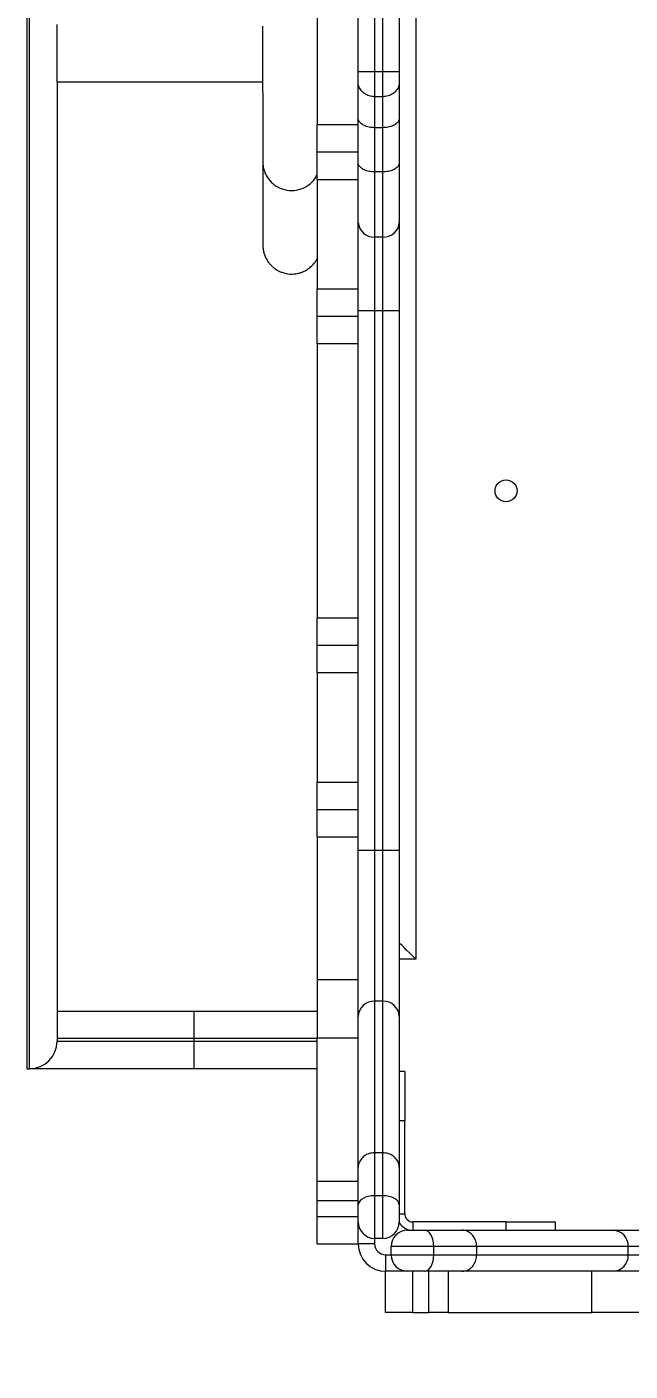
# Model space of a CAD drawing. Header units: millimetres. Extents: x -8760 to 8364, y -7998 to 7451.
# Drawn here: x -3881.6 to -3661.3, y -2910 to -2419 of the extents above; entities that cross this region are included whole.
import ezdxf

# ---------------------------------------------------------------- set-up
doc = ezdxf.new("R2010")
doc.units = ezdxf.units.MM
for name, color, linetype in [('DIKOM_ОБЪЕКТ', 7, 'Continuous'), ('DIKOM_РАЗМЕР_ЗОНА', 7, 'Continuous'), ('DIKOM_РАЗМЕР_ОБЪЕКТА', 7, 'Continuous')]:
    doc.layers.add(name, color=color, linetype=linetype)
doc.styles.add('style1', font='arial.ttf', dxfattribs={"width": 0.8})
doc.dimstyles.new('1-50', dxfattribs={"dimtxt": 300, "dimasz": 200, "dimexe": 100, "dimexo": 0, "dimgap": 100, "dimtad": 1, "dimtxsty": 'style1', "dimcen": 200, "dimclrd": 7, "dimclre": 7, "dimclrt": 7, "dimadec": 1, "dimazin": 2, "dimtfac": 1, "dimtmove": 0, "dimatfit": 2, "dimfxl": 0, "dimlwd": 25, "dimlwe": 18, "dimarcsym": 0})

# ---------------------------------------------------------------- blocks, each defined once
blk = doc.blocks.new('*D20')
at = {"layer": 'Defpoints', "color": 0, "transparency": 16777216}
for p in [(-3512.61, 5453.31), (-6482.31, -5470.42), (-3612.61, -5470.42)]:
    blk.add_point(p, dxfattribs=at)
at = {"layer": 'DIKOM_РАЗМЕР_ОБЪЕКТА', "color": 7, "lineweight": 18, "transparency": 16777216}
for p, q in [((-3512.61, 5453.31), (-6582.31, 5453.31)), ((-3612.61, -5470.42), (-6582.31, -5470.42))]:
    blk.add_line(p, q, dxfattribs=at)
at = {"layer": 'DIKOM_РАЗМЕР_ОБЪЕКТА', "color": 7, "lineweight": 25, "transparency": 16777216}
blk.add_line((-6482.31, 5253.31), (-6482.31, -5270.42), dxfattribs=at)
at = {"layer": 'DIKOM_РАЗМЕР_ОБЪЕКТА', "color": 7, "transparency": 16777216}
for points in [[(-6515.64, 5253.31), (-6448.98, 5253.31), (-6482.31, 5453.31)], [(-6515.64, -5270.42), (-6448.98, -5270.42), (-6482.31, -5470.42)]]:
    blk.add_solid(points, dxfattribs=at)
at = {"layer": 'DIKOM_РАЗМЕР_ОБЪЕКТА', "color": 7, "transparency": 16777216, "insert": (-6735.48, -84.03), "char_height": 300, "attachment_point": 5, "rotation": 90, "style": 'style1'}
blk.add_mtext('10900', dxfattribs=at)
blk = doc.blocks.new('*D21')
at = {"layer": 'Defpoints', "color": 0, "transparency": 16777216}
for p in [(-7755.65, -10.55), (8364.4, -2410.44), (8364.4, -7897.56)]:
    blk.add_point(p, dxfattribs=at)
at = {"layer": 'DIKOM_РАЗМЕР_ЗОНА', "color": 7, "lineweight": 18, "transparency": 16777216}
for p, q in [((-7755.65, -10.55), (-7755.65, -7997.56)), ((8364.4, -2410.44), (8364.4, -7997.56))]:
    blk.add_line(p, q, dxfattribs=at)
at = {"layer": 'DIKOM_РАЗМЕР_ЗОНА', "color": 7, "lineweight": 25, "transparency": 16777216}
blk.add_line((-7555.65, -7897.56), (8164.4, -7897.56), dxfattribs=at)
at = {"layer": 'DIKOM_РАЗМЕР_ЗОНА', "color": 7, "transparency": 16777216}
for points in [[(-7555.65, -7864.23), (-7555.65, -7930.9), (-7755.65, -7897.56)], [(8164.4, -7864.23), (8164.4, -7930.9), (8364.4, -7897.56)]]:
    blk.add_solid(points, dxfattribs=at)
at = {"layer": 'DIKOM_РАЗМЕР_ЗОНА', "color": 7, "transparency": 16777216, "insert": (1040.74, -7644.39), "char_height": 300, "attachment_point": 5, "style": 'style1'}
blk.add_mtext('16100', dxfattribs=at)
blk = doc.blocks.new('*D19')
at = {"layer": 'Defpoints', "color": 0, "transparency": 16777216}
for p in [(-5756.7, -306.55), (6365.48, -2710.55), (6365.48, -7111.41)]:
    blk.add_point(p, dxfattribs=at)
at = {"layer": 'DIKOM_РАЗМЕР_ОБЪЕКТА', "color": 7, "lineweight": 18, "transparency": 16777216}
for p, q in [((-5756.7, -306.55), (-5756.7, -7211.41)), ((6365.48, -2710.55), (6365.48, -7211.41))]:
    blk.add_line(p, q, dxfattribs=at)
at = {"layer": 'DIKOM_РАЗМЕР_ОБЪЕКТА', "color": 7, "lineweight": 25, "transparency": 16777216}
blk.add_line((-5556.7, -7111.41), (6165.48, -7111.41), dxfattribs=at)
at = {"layer": 'DIKOM_РАЗМЕР_ОБЪЕКТА', "color": 7, "transparency": 16777216}
for points in [[(-5556.7, -7078.08), (-5556.7, -7144.75), (-5756.7, -7111.41)], [(6165.48, -7078.08), (6165.48, -7144.75), (6365.48, -7111.41)]]:
    blk.add_solid(points, dxfattribs=at)
at = {"layer": 'DIKOM_РАЗМЕР_ОБЪЕКТА', "color": 7, "transparency": 16777216, "insert": (1047.24, -6858.24), "char_height": 300, "attachment_point": 5, "style": 'style1'}
blk.add_mtext('12100', dxfattribs=at)

msp = doc.modelspace()

# ---------------------------------------------------------------- linework, layer by layer
at = {"layer": 'DIKOM_ОБЪЕКТ', "color": 7, "linetype": 'Continuous', "lineweight": 15}
for p, q in [((-3881.608, -2057.554), (-3881.608, -2799.554)), ((-3880.608, -2799.554), (-3880.608, -2057.554)), ((-3739.608, -2072.919), (-3739.608, -2759.554)), ((-3775.608, -2355.602), (-3775.608, -2454.669)), ((-3760.608, -2435.424), (-3760.608, -2381.685)), ((-3754.609, -2381.721), (-3754.609, -2435.388)), ((-3751.609, -2435.388), (-3751.609, -2381.721)), ((-3745.608, -2381.685), (-3745.608, -2435.424)), ((-3870.608, -2439.048), (-3870.608, -2418.06)), ((-3760.608, -2439.151), (-3760.608, -2435.424)), ((-3754.609, -2435.388), (-3754.609, -2444.47)), ((-3751.609, -2435.388), (-3754.609, -2435.388)), ((-3751.609, -2444.47), (-3751.609, -2435.388)), ((-3745.608, -2435.424), (-3745.608, -2439.151)), ((-3870.608, -2439.048), (-3870.608, -2789.554)), ((-3870.608, -2439.054), (-3795.5, -2439.054)), ((-3760.608, -2452.276), (-3760.608, -2439.151)), ((-3745.608, -2439.151), (-3745.608, -2452.276)), ((-3751.609, -2444.47), (-3754.609, -2444.47)), ((-3754.609, -2444.47), (-3754.609, -2455.812)), ((-3751.609, -2455.812), (-3751.609, -2444.47)), ((-3775.608, -2454.669), (-3760.608, -2454.669)), ((-3775.608, -2464.669), (-3775.608, -2454.669)), ((-3760.608, -2468.549), (-3760.608, -2452.276)), ((-3745.608, -2452.276), (-3745.608, -2468.549)), ((-3751.609, -2455.812), (-3754.609, -2455.812)), ((-3754.609, -2455.812), (-3754.609, -2471.982)), ((-3751.609, -2471.982), (-3751.609, -2455.812)), ((-3775.608, -2464.669), (-3760.608, -2464.669)), ((-3775.608, -2474.669), (-3775.608, -2464.669)), ((-3760.608, -2490.381), (-3760.608, -2468.549)), ((-3745.608, -2468.549), (-3745.608, -2490.381)), ((-3775.608, -2474.669), (-3760.608, -2474.669)), ((-3775.608, -2474.669), (-3775.608, -2514.669)), ((-3751.609, -2471.982), (-3754.609, -2471.982)), ((-3754.609, -2471.982), (-3754.609, -2495.762)), ((-3751.609, -2495.762), (-3751.609, -2471.982)), ((-3760.608, -2522.67), (-3760.608, -2490.381)), ((-3745.608, -2490.381), (-3745.608, -2522.67)), ((-3751.609, -2495.762), (-3754.609, -2495.762)), ((-3754.609, -2495.762), (-3754.609, -2522.67)), ((-3751.609, -2522.67), (-3751.609, -2495.762)), ((-3775.608, -2514.669), (-3760.608, -2514.669)), ((-3775.608, -2524.669), (-3775.608, -2514.669)), ((-3754.609, -2522.67), (-3760.608, -2522.67)), ((-3760.608, -2719.896), (-3760.608, -2522.67)), ((-3751.609, -2522.67), (-3754.609, -2522.67)), ((-3754.609, -2522.67), (-3754.609, -2719.896)), ((-3745.608, -2522.67), (-3751.609, -2522.67)), ((-3751.609, -2719.896), (-3751.609, -2522.67)), ((-3745.608, -2522.67), (-3745.608, -2719.896)), ((-3775.608, -2524.669), (-3760.608, -2524.669)), ((-3775.608, -2534.669), (-3775.608, -2524.669)), ((-3775.608, -2534.669), (-3760.608, -2534.669)), ((-3775.608, -2534.669), (-3775.608, -2634.845)), ((-3775.608, -2634.845), (-3760.608, -2634.845)), ((-3775.608, -2644.845), (-3775.608, -2634.845)), ((-3775.608, -2644.845), (-3760.608, -2644.845)), ((-3775.608, -2654.845), (-3775.608, -2644.845)), ((-3775.608, -2654.845), (-3760.608, -2654.845)), ((-3775.608, -2654.845), (-3775.608, -2694.845)), ((-3775.608, -2694.845), (-3760.608, -2694.845)), ((-3775.608, -2704.845), (-3775.608, -2694.845)), ((-3775.608, -2704.845), (-3760.608, -2704.845)), ((-3775.608, -2714.845), (-3775.608, -2704.845)), ((-3775.608, -2714.845), (-3760.608, -2714.845)), ((-3775.608, -2714.845), (-3775.608, -2767.029)), ((-3754.609, -2719.896), (-3760.608, -2719.896)), ((-3760.608, -2780.444), (-3760.608, -2719.896)), ((-3754.609, -2719.896), (-3754.609, -2774.939)), ((-3751.609, -2719.896), (-3754.609, -2719.896)), ((-3751.609, -2774.939), (-3751.609, -2719.896)), ((-3745.608, -2719.896), (-3751.609, -2719.896)), ((-3745.608, -2719.896), (-3745.608, -2780.444)), ((-3739.608, -2759.554), (-3745.608, -2759.554)), ((-3775.608, -2767.029), (-3760.608, -2767.029)), ((-3775.608, -2767.029), (-3775.608, -2788.242)), ((-3870.608, -2778.554), (-3820.609, -2778.554)), ((-3820.609, -2778.554), (-3820.609, -2788.554)), ((-3820.609, -2778.554), (-3775.608, -2778.554)), ((-3754.609, -2774.939), (-3754.609, -2830.246)), ((-3751.609, -2774.939), (-3754.609, -2774.939)), ((-3751.609, -2830.246), (-3751.609, -2774.939)), ((-3760.608, -2835.685), (-3760.608, -2780.444)), ((-3745.608, -2780.444), (-3745.608, -2835.685)), ((-3820.609, -2788.554), (-3870.608, -2788.554)), ((-3820.609, -2788.554), (-3820.609, -2789.554)), ((-3775.608, -2788.554), (-3820.609, -2788.554)), ((-3775.608, -2788.242), (-3760.608, -2788.242)), ((-3775.608, -2840.625), (-3775.608, -2788.242)), ((-3870.608, -2789.554), (-3820.609, -2789.554)), ((-3820.609, -2789.554), (-3820.609, -2799.554)), ((-3820.609, -2789.554), (-3775.608, -2789.554)), ((-3881.608, -2799.554), (-3880.608, -2799.554)), ((-3820.609, -2799.554), (-3880.608, -2799.554)), ((-3775.608, -2799.554), (-3820.609, -2799.554)), ((-3743.608, -2800.554), (-3745.608, -2800.554)), ((-3743.608, -2800.554), (-3743.608, -2818.554)), ((-3743.608, -2818.554), (-3745.608, -2818.554)), ((-3743.608, -2852.554), (-3743.608, -2818.554)), ((-3754.609, -2830.246), (-3754.609, -2845.973)), ((-3751.609, -2830.246), (-3754.609, -2830.246)), ((-3751.609, -2845.973), (-3751.609, -2830.246)), ((-3760.608, -2849.322), (-3760.608, -2835.685)), ((-3745.608, -2835.685), (-3745.608, -2849.322)), ((-3775.608, -2840.625), (-3760.608, -2840.625)), ((-3775.608, -2847.696), (-3775.608, -2840.625)), ((-3775.608, -2847.696), (-3760.608, -2847.696)), ((-3775.608, -2853.554), (-3775.608, -2847.696)), ((-3754.609, -2845.973), (-3754.609, -2861.554)), ((-3751.609, -2845.973), (-3754.609, -2845.973)), ((-3751.609, -2861.554), (-3751.609, -2845.973)), ((-3760.608, -2855.554), (-3760.608, -2849.322)), ((-3745.608, -2849.322), (-3745.608, -2855.554)), ((-3745.608, -2852.554), (-3743.608, -2852.554)), ((-3775.608, -2853.554), (-3760.608, -2853.554)), ((-3775.608, -2863.554), (-3775.608, -2853.554)), ((-3760.608, -2863.554), (-3760.608, -2855.554)), ((-3740.608, -2855.554), (-3740.608, -2858.554)), ((-3706.608, -2855.554), (-3740.608, -2855.554)), ((-3706.608, -2858.554), (-3706.608, -2855.554)), ((-3706.608, -2855.554), (-3688.608, -2855.554)), ((-3688.608, -2858.554), (-3688.608, -2855.554)), ((-3751.609, -2861.554), (-3754.609, -2861.554)), ((-3754.609, -2861.554), (-3754.609, -2863.554)), ((-3742.608, -2858.554), (-3736.376, -2858.554)), ((-3736.376, -2858.554), (-3722.739, -2858.554)), ((-3722.739, -2858.554), (-3667.498, -2858.554)), ((-3667.498, -2858.554), (-3606.95, -2858.554)), ((-3775.608, -2863.554), (-3760.608, -2863.554)), ((-3754.609, -2863.554), (-3760.608, -2863.554)), ((-3750.608, -2867.554), (-3750.608, -2873.554)), ((-3750.608, -2867.554), (-3748.608, -2867.554)), ((-3748.608, -2867.554), (-3748.608, -2864.554)), ((-3733.027, -2864.554), (-3748.608, -2864.554)), ((-3748.608, -2867.554), (-3733.027, -2867.554)), ((-3733.027, -2867.554), (-3733.027, -2864.554)), ((-3717.3, -2864.554), (-3733.027, -2864.554)), ((-3733.027, -2867.554), (-3717.3, -2867.554)), ((-3717.3, -2867.554), (-3717.3, -2864.554)), ((-3661.994, -2864.554), (-3717.3, -2864.554)), ((-3717.3, -2867.554), (-3661.994, -2867.554)), ((-3661.994, -2867.554), (-3661.994, -2864.554)), ((-3606.95, -2864.554), (-3661.994, -2864.554)), ((-3661.994, -2867.554), (-3606.95, -2867.554)), ((-3750.608, -2888.554), (-3750.608, -2873.554)), ((-3742.608, -2873.554), (-3750.608, -2873.554)), ((-3736.376, -2873.554), (-3742.608, -2873.554)), ((-3740.608, -2888.554), (-3740.608, -2873.554)), ((-3722.739, -2873.554), (-3736.376, -2873.554)), ((-3734.751, -2888.554), (-3734.751, -2873.554)), ((-3727.679, -2888.554), (-3727.679, -2873.554)), ((-3667.498, -2873.554), (-3722.739, -2873.554)), ((-3675.296, -2888.554), (-3675.296, -2873.554)), ((-3606.95, -2873.554), (-3667.498, -2873.554)), ((-3740.608, -2888.554), (-3750.608, -2888.554)), ((-3740.608, -2888.554), (-3734.751, -2888.554)), ((-3727.679, -2888.554), (-3734.751, -2888.554)), ((-3727.679, -2888.554), (-3675.296, -2888.554)), ((-3654.083, -2888.554), (-3675.296, -2888.554))]:
    msp.add_line(p, q, dxfattribs=at)
at = {"layer": 'DIKOM_ОБЪЕКТ', "color": 7, "linetype": 'Continuous', "lineweight": 15, "flags": 128}
for points in [[(-3795.52, -2418.726), (-3795.516, -2422.464), (-3795.512, -2426.254), (-3795.509, -2430.06), (-3795.505, -2433.849), (-3795.501, -2437.587), (-3795.498, -2441.24), (-3795.494, -2444.773), (-3795.491, -2448.157), (-3795.488, -2451.359), (-3795.485, -2454.351), (-3795.483, -2457.106), (-3795.48, -2459.599), (-3795.478, -2461.807), (-3795.476, -2463.71), (-3795.475, -2465.292), (-3795.473, -2466.536), (-3795.473, -2467.434), (-3795.472, -2467.976), (-3795.472, -2468.157)], [(-3739.608, -2759.554), (-3740.779, -2758.384), (-3741.905, -2757.258), (-3742.942, -2756.221), (-3743.851, -2755.312), (-3744.597, -2754.565), (-3745.152, -2754.011), (-3745.493, -2753.669), (-3745.608, -2753.554)], [(-3754.609, -2845.973), (-3755.779, -2846.037), (-3756.904, -2846.228), (-3757.942, -2846.537), (-3758.851, -2846.954), (-3759.597, -2847.461), (-3760.152, -2848.04), (-3760.493, -2848.668), (-3760.608, -2849.322)], [(-3745.608, -2849.322), (-3745.724, -2848.668), (-3746.065, -2848.04), (-3746.62, -2847.461), (-3747.366, -2846.954), (-3748.275, -2846.537), (-3749.312, -2846.228), (-3750.438, -2846.037), (-3751.609, -2845.973)], [(-3733.027, -2864.554), (-3733.091, -2863.384), (-3733.282, -2862.258), (-3733.592, -2861.221), (-3734.008, -2860.312), (-3734.516, -2859.565), (-3735.094, -2859.011), (-3735.723, -2858.669), (-3736.376, -2858.554)], [(-3736.376, -2873.554), (-3735.723, -2873.439), (-3735.094, -2873.097), (-3734.516, -2872.543), (-3734.008, -2871.797), (-3733.592, -2870.888), (-3733.282, -2869.85), (-3733.091, -2868.725), (-3733.027, -2867.554)]]:
    msp.add_lwpolyline(points, dxfattribs=at)
at = {"layer": 'DIKOM_ОБЪЕКТ', "color": 7, "linetype": 'Continuous', "lineweight": 15}
msp.add_circle((-3706.608, -2588.456), 4, dxfattribs=at)
for centre, radius, start, end in [((-3754.902, -2490.054), 5.716, 183.27777, 272.94118), ((-3751.315, -2490.054), 5.716, 267.05663, 356.72215), ((-3754.846, -2780.702), 5.768, 87.63968, 177.42848), ((-3751.371, -2780.702), 5.768, 2.57158, 92.36253), ((-3880.608, -2789.554), 10, 270, 0), ((-3740.608, -2852.554), 3, 180, 270), ((-3754.608, -2855.554), 6, 180, 270), ((-3751.608, -2855.554), 6, 270, 0), ((-3740.608, -2852.554), 6, 213.42315, 270), ((-3742.608, -2864.554), 6, 90, 180), ((-3667.757, -2864.316), 5.768, 357.63843, 87.42779), ((-3750.608, -2863.554), 10, 180, 270), ((-3750.608, -2863.554), 4, 180, 270), ((-3742.608, -2867.554), 6, 180, 270), ((-3667.757, -2867.792), 5.768, 272.57217, 2.36157)]:
    msp.add_arc(centre, radius, start, end, dxfattribs=at)
for points, knots in [([(-3754.609, -2435.388), (-3755.283, -2435.388), (-3756.632, -2435.389), (-3758.428, -2435.394), (-3759.794, -2435.402), (-3760.468, -2435.412), (-3760.605, -2435.42), (-3760.608, -2435.423), (-3760.608, -2435.424)], [0, 0, 0, 0, 0.214656, 0.4293401, 0.644022, 0.8586895, 0.9867878, 1, 1, 1, 1]), ([(-3745.608, -2435.424), (-3745.609, -2435.423), (-3745.611, -2435.42), (-3745.749, -2435.412), (-3746.423, -2435.402), (-3747.789, -2435.394), (-3749.584, -2435.389), (-3750.934, -2435.388), (-3751.609, -2435.388)], [0, 0, 0, 0, 0.0132118, 0.141307, 0.3559691, 0.5706456, 0.7853243, 1, 1, 1, 1]), ([(-3754.609, -2444.47), (-3755.282, -2444.412), (-3756.629, -2444.296), (-3758.421, -2443.391), (-3759.786, -2442.054), (-3760.478, -2440.566), (-3760.609, -2439.564), (-3760.608, -2439.161), (-3760.608, -2439.151)], [0, 0, 0, 0, 0.2138909, 0.4277596, 0.6418399, 0.8563545, 0.9963621, 1, 1, 1, 1]), ([(-3745.608, -2439.151), (-3745.608, -2439.161), (-3745.608, -2439.564), (-3745.739, -2440.566), (-3746.43, -2442.054), (-3747.796, -2443.391), (-3749.588, -2444.296), (-3750.935, -2444.412), (-3751.609, -2444.47)], [0, 0, 0, 0, 0.0036378, 0.1436423, 0.3581522, 0.5722277, 0.7861138, 1, 1, 1, 1]), ([(-3754.609, -2455.812), (-3755.283, -2455.773), (-3756.633, -2455.695), (-3758.428, -2455.085), (-3759.794, -2454.188), (-3760.458, -2453.23), (-3760.603, -2452.575), (-3760.608, -2452.314), (-3760.608, -2452.276)], [0, 0, 0, 0, 0.2146735, 0.4293299, 0.6440071, 0.8586844, 0.979044, 1, 1, 1, 1]), ([(-3745.608, -2452.276), (-3745.609, -2452.314), (-3745.613, -2452.575), (-3745.759, -2453.23), (-3746.423, -2454.188), (-3747.789, -2455.085), (-3749.584, -2455.695), (-3750.934, -2455.773), (-3751.609, -2455.812)], [0, 0, 0, 0, 0.0209557, 0.1413166, 0.3559809, 0.5706546, 0.7853299, 1, 1, 1, 1]), ([(-3795.472, -2468.157), (-3795.472, -2468.16), (-3795.472, -2468.803), (-3795.342, -2470.202), (-3794.692, -2472.392), (-3793.378, -2474.696), (-3791.251, -2476.827), (-3788.331, -2478.375), (-3784.906, -2478.942), (-3781.474, -2478.365), (-3778.584, -2476.793), (-3776.602, -2474.898), (-3775.877, -2473.484), (-3775.608, -2472.96)], [0, 0, 0, 0, 0.0003651, 0.0687255, 0.1491354, 0.2426762, 0.3491927, 0.4664831, 0.5899936, 0.7135067, 0.8308057, 0.9373188, 1, 1, 1, 1]), ([(-3795.472, -2468.507), (-3795.471, -2468.608), (-3795.471, -2469.292), (-3795.47, -2470.478), (-3795.468, -2472.053), (-3795.467, -2473.538), (-3795.464, -2476.391), (-3795.46, -2480.087), (-3795.456, -2484.346), (-3795.454, -2487.106), (-3795.452, -2488.946), (-3795.451, -2490.069), (-3795.45, -2491.216), (-3795.448, -2492.368), (-3795.448, -2493.503), (-3795.446, -2494.596), (-3795.445, -2495.619), (-3795.444, -2496.541), (-3795.444, -2497.326), (-3795.443, -2497.951), (-3795.443, -2498.386), (-3795.443, -2498.62), (-3795.442, -2498.614), (-3795.442, -2498.612)], [0, 0, 0, 0, 0.005559, 0.0375017, 0.0667889, 0.0953553, 0.1239204, 0.2361264, 0.3269911, 0.4178616, 0.4480489, 0.481006, 0.5167325, 0.5552281, 0.5964926, 0.6405277, 0.6873348, 0.736918, 0.7892827, 0.844434, 0.9013194, 0.9609048, 1, 1, 1, 1]), ([(-3754.609, -2471.982), (-3755.283, -2471.944), (-3756.632, -2471.868), (-3758.428, -2471.276), (-3759.793, -2470.405), (-3760.475, -2469.453), (-3760.608, -2468.815), (-3760.608, -2468.562), (-3760.608, -2468.549)], [0, 0, 0, 0, 0.21460068, 0.42919774, 0.6438264, 0.85853519, 0.99266413, 1, 1, 1, 1]), ([(-3745.608, -2468.549), (-3745.609, -2468.562), (-3745.609, -2468.815), (-3745.742, -2469.453), (-3746.424, -2470.405), (-3747.789, -2471.276), (-3749.585, -2471.868), (-3750.934, -2471.944), (-3751.609, -2471.982)], [0, 0, 0, 0, 0.0073357, 0.1414613, 0.3561647, 0.570788, 0.7853797, 1, 1, 1, 1]), ([(-3795.451, -2489.691), (-3795.451, -2490.155), (-3795.45, -2491.136), (-3795.448, -2492.525), (-3795.447, -2493.888), (-3795.446, -2495.152), (-3795.445, -2496.288), (-3795.444, -2497.253), (-3795.443, -2498.037), (-3795.443, -2498.332), (-3795.443, -2498.482)], [0, 0, 0, 0, 0.1008877, 0.2132022, 0.3314283, 0.4555511, 0.5831845, 0.7164792, 0.8554219, 1, 1, 1, 1]), ([(-3795.443, -2498.475), (-3795.427, -2498.966), (-3795.397, -2499.89), (-3795.106, -2501.391), (-3794.631, -2502.803), (-3793.992, -2504.082), (-3793.252, -2505.179), (-3792.475, -2506.071), (-3791.807, -2506.696), (-3791.283, -2507.113), (-3790.998, -2507.321), (-3790.623, -2507.579), (-3790.162, -2507.866), (-3789.415, -2508.264), (-3787.945, -2508.896), (-3785.628, -2509.383), (-3783.233, -2509.21), (-3781.796, -2508.816), (-3781.154, -2508.585), (-3780.607, -2508.366), (-3779.703, -2507.928), (-3778.498, -2507.153), (-3777.177, -2505.964), (-3776.15, -2504.692), (-3775.757, -2503.862), (-3775.608, -2503.546)], [0, 0, 0, 0, 0.1175308, 0.2211172, 0.3107729, 0.3864691, 0.4481472, 0.4957685, 0.5294207, 0.5411836, 0.5498495, 0.5532174, 0.5668507, 0.5778791, 0.5983813, 0.6515625, 0.7018665, 0.7243419, 0.7304095, 0.7382903, 0.7608272, 0.8062417, 0.8695282, 0.9504508, 1, 1, 1, 1]), ([(-3754.609, -2830.246), (-3755.283, -2830.306), (-3756.632, -2830.426), (-3758.427, -2831.364), (-3759.793, -2832.744), (-3760.476, -2834.254), (-3760.608, -2835.264), (-3760.608, -2835.665), (-3760.608, -2835.685)], [0, 0, 0, 0, 0.2145672, 0.429151, 0.643781, 0.8584776, 0.9930783, 1, 1, 1, 1]), ([(-3745.608, -2835.685), (-3745.609, -2835.665), (-3745.609, -2835.264), (-3745.742, -2834.254), (-3746.424, -2832.744), (-3747.79, -2831.364), (-3749.585, -2830.426), (-3750.934, -2830.306), (-3751.609, -2830.246)], [0, 0, 0, 0, 0.0069216, 0.1415237, 0.356218, 0.5708287, 0.7854101, 1, 1, 1, 1]), ([(-3717.3, -2864.554), (-3717.36, -2863.88), (-3717.481, -2862.531), (-3718.418, -2860.735), (-3719.798, -2859.37), (-3721.308, -2858.687), (-3722.319, -2858.556), (-3722.719, -2858.554), (-3722.739, -2858.554)], [0, 0, 0, 0, 0.2145887, 0.4291653, 0.643794, 0.8584752, 0.9930912, 1, 1, 1, 1]), ([(-3722.739, -2873.554), (-3722.719, -2873.554), (-3722.319, -2873.552), (-3721.308, -2873.422), (-3719.798, -2872.738), (-3718.418, -2871.373), (-3717.481, -2869.578), (-3717.36, -2868.229), (-3717.3, -2867.554)], [0, 0, 0, 0, 0.0069089, 0.1415248, 0.3562061, 0.5708346, 0.7854112, 1, 1, 1, 1])]:
    msp.add_open_spline(points, degree=3, knots=knots, dxfattribs=at)

# ---------------------------------------------------------------- dimensions: what is measured, and where the dimension line sits
at = {"layer": 'DIKOM_РАЗМЕР_ЗОНА'}
dim = msp.add_linear_dim(base=(8364.404, -7897.564), p1=(-7755.645, -10.554), p2=(8364.404, -2410.44), text='16100', dimstyle='1-50', dxfattribs=at)
dim.commit()
dim.dimension.update_dxf_attribs({"geometry": '*D21', "text_midpoint": (1040.741, -7897.564), "dimtype": 160})
at = {"layer": 'DIKOM_РАЗМЕР_ОБЪЕКТА'}
dim = msp.add_linear_dim(base=(-6482.309, -5470.419), p1=(-3512.608, 5453.311), p2=(-3612.608, -5470.419), angle=90, text='10900', dimstyle='1-50', dxfattribs=at)
dim.commit()
dim.dimension.update_dxf_attribs({"geometry": '*D20', "text_midpoint": (-6482.309, -84.027), "dimtype": 160})
dim = msp.add_linear_dim(base=(6365.479, -7111.412), p1=(-5756.695, -306.554), p2=(6365.479, -2710.554), text='12100', dimstyle='1-50', dxfattribs=at)
dim.commit()
dim.dimension.update_dxf_attribs({"geometry": '*D19', "text_midpoint": (1047.24, -7111.412), "dimtype": 160})

doc.saveas('drawing.dxf')
